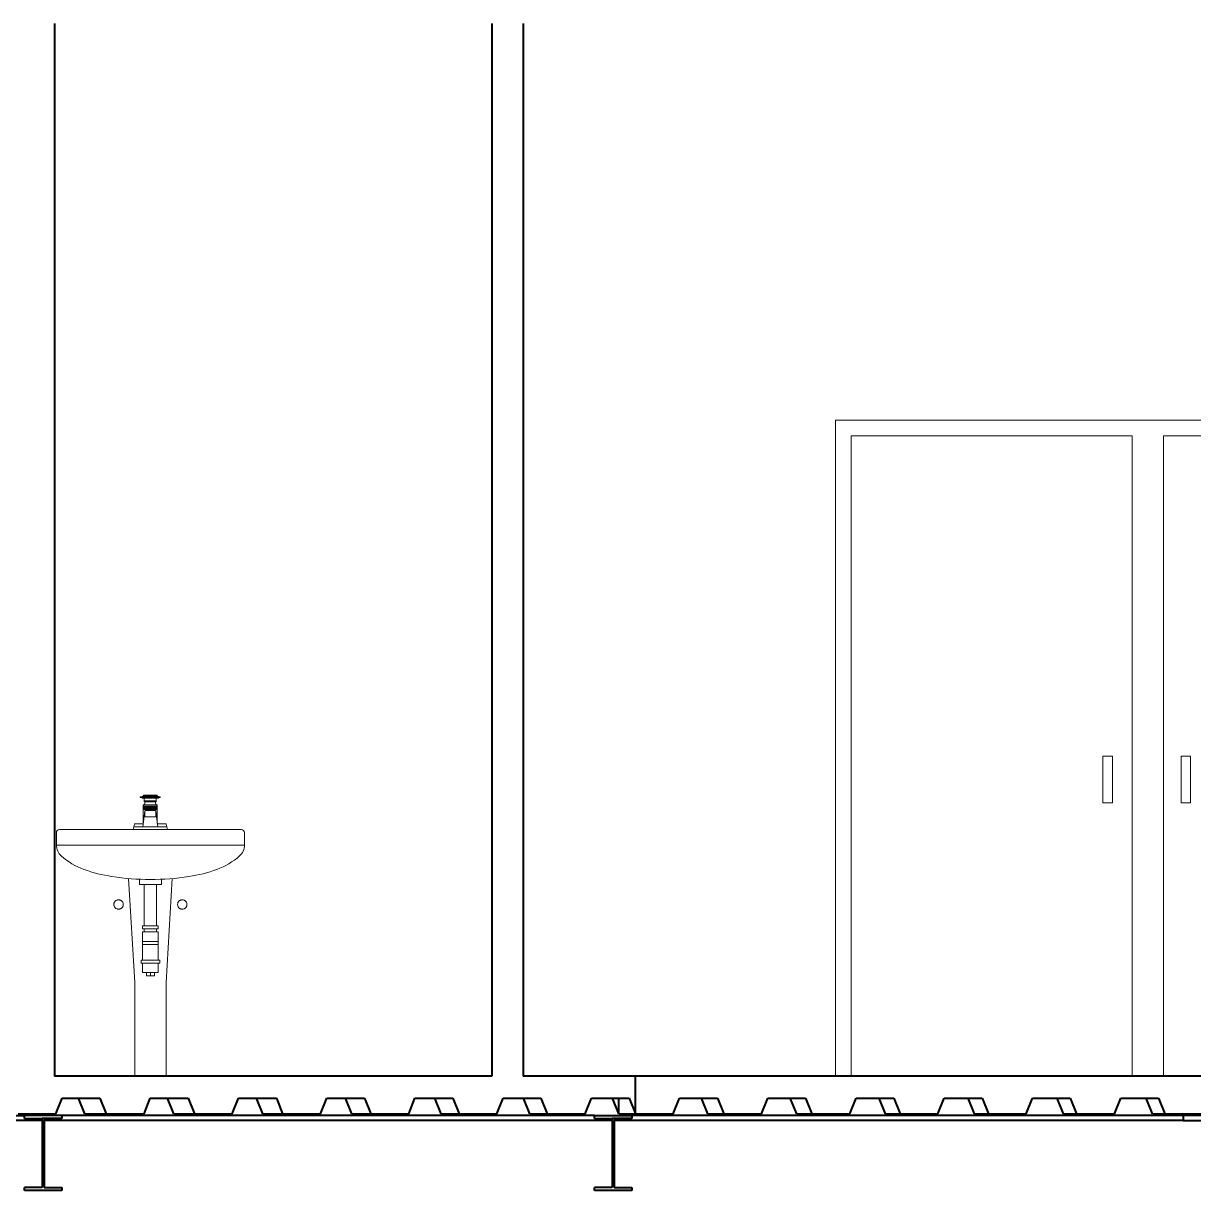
# Model space of a CAD drawing. Header units: metres. Extents: x 78 to 178, y -74 to 157.
# Drawn here: x 121.358 to 125.104, y -55.617 to -51.881 of the extents above; entities that cross this region are included whole.
import ezdxf

# ---------------------------------------------------------------- set-up
doc = ezdxf.new("R2010")
doc.units = ezdxf.units.M
doc.linetypes.add('HIDDEN', pattern=[0.375, 0.25, -0.125])
for name, color, linetype, lineweight in [('01_Fina', 252, 'Continuous', 15), ('Cortes', 7, 'Continuous', 40), ('mobiliario', 252, 'Continuous', 9)]:
    doc.layers.add(name, color=color, linetype=linetype, lineweight=lineweight)

# ---------------------------------------------------------------- blocks, each defined once
blk = doc.blocks.new('A$C3F662A2C')
at = {"layer": 'mobiliario'}
for p, q in [((0.2806, 0.9), (0.3206, 0.9)), ((0.2686, 0.8925), (0.2686, 0.893)), ((0.2686, 0.8925), (0.3326, 0.8925)), ((0.2706, 0.895), (0.2773, 0.8971)), ((0.2706, 0.895), (0.3306, 0.895)), ((0.2736, 0.892), (0.2736, 0.8925)), ((0.2756, 0.89), (0.3256, 0.89)), ((0.278, 0.8975), (0.3231, 0.8975)), ((0.3231, 0.8685), (0.2781, 0.8685)), ((0.2781, 0.868), (0.2781, 0.8685)), ((0.3231, 0.868), (0.2781, 0.868)), ((0.2781, 0.868), (0.2781, 0.8093)), ((0.3231, 0.8631), (0.2781, 0.8631)), ((0.2815, 0.8782), (0.2815, 0.89)), ((0.3196, 0.882), (0.2815, 0.882)), ((0.3196, 0.8801), (0.2815, 0.8801)), ((0.3196, 0.8782), (0.2815, 0.8782)), ((0.284, 0.8762), (0.284, 0.8782)), ((0.3171, 0.8765), (0.3171, 0.8782)), ((0.3196, 0.8782), (0.3196, 0.89)), ((0.3231, 0.8631), (0.3231, 0.8685)), ((0.3231, 0.868), (0.3231, 0.8093)), ((0.3238, 0.8971), (0.3306, 0.895)), ((0.3276, 0.892), (0.3276, 0.8925)), ((0.3326, 0.8925), (0.3326, 0.893)), ((0.2831, 0.8483), (0.2766, 0.7983)), ((0.3231, 0.8612), (0.2781, 0.8612)), ((0.3231, 0.8574), (0.2781, 0.8574)), ((0.3231, 0.8554), (0.2781, 0.8554)), ((0.3231, 0.8535), (0.2781, 0.8535)), ((0.2791, 0.8612), (0.2791, 0.8574)), ((0.2801, 0.8612), (0.2801, 0.8574)), ((0.2811, 0.8612), (0.2811, 0.8574)), ((0.2821, 0.8612), (0.2821, 0.8574)), ((0.2831, 0.8612), (0.2831, 0.8574)), ((0.2831, 0.8483), (0.2831, 0.8323)), ((0.2841, 0.8612), (0.2841, 0.8574)), ((0.2851, 0.8612), (0.2851, 0.8574)), ((0.2851, 0.8503), (0.3161, 0.8503)), ((0.2851, 0.8303), (0.3161, 0.8303)), ((0.2861, 0.8612), (0.2861, 0.8574)), ((0.2871, 0.8612), (0.2871, 0.8574)), ((0.2881, 0.8612), (0.2881, 0.8574)), ((0.2891, 0.8612), (0.2891, 0.8574)), ((0.2901, 0.8612), (0.2901, 0.8574)), ((0.2911, 0.8612), (0.2911, 0.8574)), ((0.2921, 0.8612), (0.2921, 0.8574)), ((0.2931, 0.8612), (0.2931, 0.8574)), ((0.2941, 0.8612), (0.2941, 0.8574)), ((0.2951, 0.8612), (0.2951, 0.8574)), ((0.2961, 0.8612), (0.2961, 0.8574)), ((0.2971, 0.8612), (0.2971, 0.8574)), ((0.2981, 0.8612), (0.2981, 0.8574)), ((0.2991, 0.8612), (0.2991, 0.8574)), ((0.3001, 0.8612), (0.3001, 0.8574)), ((0.3011, 0.8612), (0.3011, 0.8574)), ((0.3011, 0.8612), (0.3011, 0.8574)), ((0.3011, 0.8612), (0.3011, 0.8574)), ((0.3011, 0.8612), (0.3011, 0.8574)), ((0.3011, 0.8612), (0.3011, 0.8574)), ((0.3011, 0.8612), (0.3011, 0.8574)), ((0.3011, 0.8612), (0.3011, 0.8574)), ((0.3011, 0.8612), (0.3011, 0.8574)), ((0.3011, 0.8612), (0.3011, 0.8574)), ((0.3011, 0.8612), (0.3011, 0.8574)), ((0.3011, 0.8612), (0.3011, 0.8574)), ((0.3011, 0.8612), (0.3011, 0.8574)), ((0.3011, 0.8612), (0.3011, 0.8574)), ((0.3011, 0.8612), (0.3011, 0.8574)), ((0.3011, 0.8612), (0.3011, 0.8574)), ((0.3011, 0.8612), (0.3011, 0.8574)), ((0.3011, 0.8612), (0.3011, 0.8574)), ((0.3011, 0.8612), (0.3011, 0.8574)), ((0.3011, 0.8612), (0.3011, 0.8574)), ((0.3011, 0.8612), (0.3011, 0.8574)), ((0.3011, 0.8612), (0.3011, 0.8574)), ((0.3011, 0.8612), (0.3011, 0.8574)), ((0.3011, 0.8612), (0.3011, 0.8574)), ((0.3011, 0.8612), (0.3011, 0.8574)), ((0.3011, 0.8612), (0.3011, 0.8574)), ((0.3021, 0.8612), (0.3021, 0.8574)), ((0.3031, 0.8612), (0.3031, 0.8574)), ((0.3041, 0.8612), (0.3041, 0.8574)), ((0.3051, 0.8612), (0.3051, 0.8574)), ((0.3061, 0.8612), (0.3061, 0.8574)), ((0.3071, 0.8612), (0.3071, 0.8574)), ((0.3081, 0.8612), (0.3081, 0.8574)), ((0.3091, 0.8612), (0.3091, 0.8574)), ((0.3101, 0.8612), (0.3101, 0.8574)), ((0.3111, 0.8612), (0.3111, 0.8574)), ((0.3121, 0.8612), (0.3121, 0.8574)), ((0.3131, 0.8612), (0.3131, 0.8574)), ((0.3141, 0.8612), (0.3141, 0.8574)), ((0.3151, 0.8612), (0.3151, 0.8574)), ((0.3161, 0.8612), (0.3161, 0.8574)), ((0.3171, 0.8612), (0.3171, 0.8574)), ((0.3181, 0.8612), (0.3181, 0.8574)), ((0.3181, 0.8483), (0.3181, 0.8323)), ((0.3181, 0.848), (0.3245, 0.7983)), ((0.3191, 0.8612), (0.3191, 0.8574)), ((0.3201, 0.8612), (0.3201, 0.8574)), ((0.3211, 0.8612), (0.3211, 0.8574)), ((0.3221, 0.8612), (0.3221, 0.8574)), ((0.01, 0.79), (0.592, 0.79)), ((0.2456, 0.79), (0.2502, 0.8068)), ((0.3533, 0.7983), (0.2478, 0.7983)), ((0.2779, 0.8083), (0.2521, 0.8083)), ((0.349, 0.8083), (0.3232, 0.8083)), ((0.351, 0.8068), (0.3556, 0.79)), ((0, 0.74), (0, 0.78)), ((0.602, 0.78), (0.602, 0.74)), ((0, 0.74), (0.602, 0.74)), ((0.231, 0.633), (0.251, 0.3)), ((0.371, 0.633), (0.351, 0.3)), ((0.251, 0), (0.251, 0.3)), ((0.351, 0), (0.351, 0.3)), ((0.251, 0), (0.351, 0))]:
    blk.add_line(p, q, dxfattribs=at)
at = {"layer": 'mobiliario', "linetype": 'HIDDEN'}
for p, q in [((0.266, 0.6139), (0.266, 0.6307)), ((0.266, 0.6139), (0.336, 0.6139)), ((0.281, 0.482), (0.281, 0.6139)), ((0.321, 0.482), (0.321, 0.6139)), ((0.336, 0.6139), (0.336, 0.6307)), ((0.276, 0.472), (0.276, 0.482)), ((0.301, 0.482), (0.276, 0.482)), ((0.301, 0.472), (0.276, 0.472)), ((0.276, 0.372), (0.276, 0.462)), ((0.301, 0.462), (0.276, 0.462)), ((0.281, 0.472), (0.281, 0.462)), ((0.301, 0.482), (0.326, 0.482)), ((0.301, 0.472), (0.326, 0.472)), ((0.301, 0.462), (0.326, 0.462)), ((0.321, 0.472), (0.321, 0.462)), ((0.326, 0.472), (0.326, 0.482)), ((0.326, 0.372), (0.326, 0.462)), ((0.326, 0.432), (0.276, 0.432)), ((0.301, 0.4221), (0.276, 0.4221)), ((0.301, 0.4221), (0.326, 0.4221)), ((0.271, 0.362), (0.271, 0.372)), ((0.331, 0.372), (0.271, 0.372)), ((0.301, 0.362), (0.271, 0.362)), ((0.276, 0.332), (0.276, 0.362)), ((0.301, 0.362), (0.331, 0.362)), ((0.326, 0.332), (0.326, 0.362)), ((0.331, 0.362), (0.331, 0.372)), ((0.301, 0.332), (0.276, 0.332)), ((0.288, 0.322), (0.288, 0.332)), ((0.314, 0.322), (0.288, 0.322)), ((0.301, 0.332), (0.326, 0.332)), ((0.301, 0.322), (0.301, 0.332)), ((0.314, 0.322), (0.314, 0.332))]:
    blk.add_line(p, q, dxfattribs=at)
at = {"layer": 'mobiliario'}
blk.add_lwpolyline([(0, 0.74, 0.215198), (0.0156, 0.7054, 0.093411), (0.0882, 0.6622, 0.050076), (0.178, 0.6393, 0.037576), (0.301, 0.63, 0.037576), (0.424, 0.6393, 0.050076), (0.5138, 0.6622, 0.093411), (0.5864, 0.7054, 0.215198), (0.602, 0.74, 0.215198)], format="xyb", dxfattribs=at)
at = {"layer": 'mobiliario', "linetype": 'HIDDEN'}
for centre in [(0.199, 0.55), (0.403, 0.55)]:
    blk.add_circle(centre, 0.015, dxfattribs=at)
at = {"layer": 'mobiliario'}
for centre, radius, start, end in [((0.2806, 0.898), 0.002, 90, 165.3602), ((0.3206, 0.898), 0.002, 14.6398, 90), ((0.2706, 0.893), 0.002, 90, 180), ((0.2756, 0.892), 0.002, 180, 270), ((0.2767, 0.899), 0.002, 287.354, 345.3602), ((0.276, 0.8762), 0.008, 285, 1.6576), ((0.3251, 0.8762), 0.008, 178.3424, 255), ((0.3244, 0.899), 0.002, 194.6398, 252.646), ((0.3256, 0.892), 0.002, 270, 0), ((0.3306, 0.893), 0.002, 0, 90), ((0.2851, 0.8483), 0.002, 90, 172.6319), ((0.2851, 0.8323), 0.002, 180, 270), ((0.3161, 0.8483), 0.002, 0, 90), ((0.3161, 0.8323), 0.002, 270, 0), ((0.01, 0.78), 0.01, 90, 180), ((0.2521, 0.8063), 0.002, 90, 164.7115), ((0.349, 0.8063), 0.002, 15.2885, 90), ((0.592, 0.78), 0.01, 0, 90)]:
    blk.add_arc(centre, radius, start, end, dxfattribs=at)

msp = doc.modelspace()

# ---------------------------------------------------------------- linework, layer by layer
at = {"layer": '01_Fina'}
for p, q in [((123.95784, -55.25079), (123.95784, -53.15079)), ((123.95784, -53.15079), (125.95784, -53.15079)), ((124.00784, -55.25079), (124.00784, -53.20079)), ((124.00784, -53.20079), (124.90784, -53.20079)), ((124.90784, -55.25079), (124.90784, -53.20079)), ((125.00784, -55.25079), (125.00784, -53.20079)), ((125.00784, -53.20079), (125.90784, -53.20079))]:
    msp.add_line(p, q, dxfattribs=at)
for points in [[(124.81389, -54.22579), (124.84444, -54.22579), (124.84444, -54.37582), (124.81389, -54.37582)], [(125.06394, -54.22579), (125.09448, -54.22579), (125.09448, -54.37582), (125.06394, -54.37582)]]:
    msp.add_lwpolyline(points, close=True, dxfattribs=at)
at = {"layer": 'Cortes'}
for p, q in [((121.45784, -51.88079), (121.45784, -55.25079)), ((122.85784, -51.88079), (122.85784, -55.25079)), ((122.95784, -51.88079), (122.95784, -55.25079)), ((122.85784, -55.25079), (121.45734, -55.25079)), ((123.31752, -55.25079), (122.95784, -55.25079)), ((123.31752, -55.37079), (123.31752, -55.25079)), ((124.48673, -55.25079), (123.31752, -55.25079)), ((125.62896, -55.25079), (124.48673, -55.25079)), ((121.46166, -55.37079), (121.48183, -55.32079)), ((121.48183, -55.32079), (121.53429, -55.32079)), ((121.55464, -55.37079), (121.53429, -55.32079)), ((121.53429, -55.32079), (121.60286, -55.32079)), ((121.60286, -55.32079), (121.62304, -55.37079)), ((121.74407, -55.37079), (121.76424, -55.32079)), ((121.76424, -55.32079), (121.81915, -55.32079)), ((121.83949, -55.37079), (121.81915, -55.32079)), ((121.81915, -55.32079), (121.88528, -55.32079)), ((121.88528, -55.32079), (121.90545, -55.37079)), ((122.02648, -55.37079), (122.04666, -55.32079)), ((122.04666, -55.32079), (122.104, -55.32079)), ((122.12435, -55.37079), (122.104, -55.32079)), ((122.104, -55.32079), (122.16769, -55.32079)), ((122.16769, -55.32079), (122.18786, -55.37079)), ((122.3089, -55.37079), (122.32907, -55.32079)), ((122.32907, -55.32079), (122.38886, -55.32079)), ((122.40921, -55.37079), (122.38886, -55.32079)), ((122.38886, -55.32079), (122.4501, -55.32079)), ((122.4501, -55.32079), (122.47028, -55.37079)), ((122.59131, -55.37079), (122.61148, -55.32079)), ((122.61148, -55.32079), (122.67372, -55.32079)), ((122.67372, -55.32079), (122.69406, -55.37079)), ((122.67372, -55.32079), (122.73252, -55.32079)), ((122.73252, -55.32079), (122.75269, -55.37079)), ((122.87373, -55.37079), (122.8939, -55.32079)), ((122.8939, -55.32079), (122.95857, -55.32079)), ((122.97892, -55.37079), (122.95857, -55.32079)), ((122.95857, -55.32079), (123.01493, -55.32079)), ((123.01493, -55.32079), (123.0351, -55.37079)), ((123.15614, -55.37079), (123.17631, -55.32079)), ((123.17631, -55.32079), (123.24343, -55.32079)), ((123.26378, -55.37079), (123.24343, -55.32079)), ((123.24343, -55.32079), (123.26378, -55.32079)), ((123.26378, -55.37079), (123.26378, -55.32079)), ((123.26378, -55.32079), (123.29735, -55.32079)), ((123.29735, -55.32079), (123.31752, -55.37079)), ((123.43855, -55.37079), (123.45873, -55.32079)), ((123.45873, -55.32079), (123.52829, -55.32079)), ((123.54863, -55.37079), (123.52829, -55.32079)), ((123.52829, -55.32079), (123.57976, -55.32079)), ((123.57976, -55.32079), (123.59993, -55.37079)), ((123.72097, -55.37079), (123.74114, -55.32079)), ((123.74114, -55.32079), (123.81314, -55.32079)), ((123.83349, -55.37079), (123.81314, -55.32079)), ((123.81314, -55.32079), (123.86217, -55.32079)), ((123.86217, -55.32079), (123.88235, -55.37079)), ((124.00338, -55.37079), (124.02355, -55.32079)), ((124.02355, -55.32079), (124.098, -55.32079)), ((124.11835, -55.37079), (124.098, -55.32079)), ((124.098, -55.32079), (124.14459, -55.32079)), ((124.14459, -55.32079), (124.16476, -55.37079)), ((124.28579, -55.37079), (124.30597, -55.32079)), ((124.30597, -55.32079), (124.38286, -55.32079)), ((124.4032, -55.37079), (124.38286, -55.32079)), ((124.38286, -55.32079), (124.427, -55.32079)), ((124.427, -55.32079), (124.44717, -55.37079)), ((124.56821, -55.37079), (124.58838, -55.32079)), ((124.58838, -55.32079), (124.66771, -55.32079)), ((124.68806, -55.37079), (124.66771, -55.32079)), ((124.66771, -55.32079), (124.70941, -55.32079)), ((124.70941, -55.32079), (124.72959, -55.37079)), ((124.85062, -55.37079), (124.87079, -55.32079)), ((124.87079, -55.32079), (124.95257, -55.32079)), ((124.97292, -55.37079), (124.95257, -55.32079)), ((124.95257, -55.32079), (124.99183, -55.32079)), ((124.99183, -55.32079), (125.012, -55.37079)), ((121.41795, -55.39251), (119.59915, -55.39251)), ((120.21097, -55.37651), (121.36105, -55.37651)), ((121.34062, -55.37079), (121.46166, -55.37079)), ((121.36105, -55.38631), (121.36105, -55.37651)), ((121.48105, -55.37651), (121.36105, -55.37651)), ((121.36105, -55.38631), (121.41795, -55.38631)), ((121.42415, -55.38631), (121.41795, -55.38631)), ((121.41795, -55.39251), (121.41795, -55.38631)), ((121.41795, -55.39251), (121.41795, -55.60671)), ((121.48105, -55.38631), (121.42415, -55.38631)), ((121.42415, -55.38631), (121.42415, -55.39251)), ((123.24295, -55.39251), (121.42415, -55.39251)), ((121.42415, -55.39251), (121.42415, -55.60671)), ((121.48105, -55.37651), (121.48105, -55.38631)), ((123.18605, -55.37651), (121.48105, -55.37651)), ((121.55464, -55.37079), (121.62304, -55.37079)), ((121.62304, -55.37079), (121.74407, -55.37079)), ((121.83949, -55.37079), (121.90545, -55.37079)), ((121.90545, -55.37079), (122.02648, -55.37079)), ((122.12435, -55.37079), (122.18786, -55.37079)), ((122.18786, -55.37079), (122.3089, -55.37079)), ((122.40921, -55.37079), (122.47028, -55.37079)), ((122.47028, -55.37079), (122.59131, -55.37079)), ((122.69406, -55.37079), (122.75269, -55.37079)), ((122.75269, -55.37079), (122.87373, -55.37079)), ((122.97892, -55.37079), (123.0351, -55.37079)), ((123.0351, -55.37079), (123.15614, -55.37079)), ((123.18605, -55.38631), (123.18605, -55.37651)), ((123.18605, -55.37651), (123.30605, -55.37651)), ((123.18605, -55.38631), (123.24295, -55.38631)), ((123.24915, -55.38631), (123.24295, -55.38631)), ((123.24295, -55.39251), (123.24295, -55.38631)), ((123.24295, -55.39251), (123.24295, -55.60671)), ((123.30605, -55.38631), (123.24915, -55.38631)), ((123.24915, -55.38631), (123.24915, -55.39251)), ((123.24915, -55.39251), (123.24915, -55.60671)), ((125.07105, -55.39251), (123.24915, -55.39251)), ((123.26378, -55.37079), (123.31752, -55.37079)), ((123.30605, -55.37651), (123.30605, -55.38631)), ((125.07105, -55.37651), (123.30605, -55.37651)), ((123.31752, -55.37079), (123.43855, -55.37079)), ((123.54863, -55.37079), (123.59993, -55.37079)), ((123.59993, -55.37079), (123.72097, -55.37079)), ((123.83349, -55.37079), (123.88235, -55.37079)), ((123.88235, -55.37079), (124.00338, -55.37079)), ((124.11835, -55.37079), (124.16476, -55.37079)), ((124.16476, -55.37079), (124.28579, -55.37079)), ((124.4032, -55.37079), (124.44717, -55.37079)), ((124.44717, -55.37079), (124.56821, -55.37079)), ((124.68806, -55.37079), (124.72959, -55.37079)), ((124.72959, -55.37079), (124.85062, -55.37079)), ((124.97292, -55.37079), (125.012, -55.37079)), ((125.012, -55.37079), (125.13304, -55.37079)), ((125.07105, -55.37651), (125.07105, -55.39251)), ((125.27105, -55.37651), (125.07105, -55.37651)), ((125.07105, -55.39251), (125.16605, -55.39251)), ((121.41795, -55.60671), (121.36105, -55.60671)), ((121.36105, -55.61651), (121.36105, -55.60671)), ((121.48105, -55.61651), (121.36105, -55.61651)), ((121.42415, -55.60671), (121.48105, -55.60671)), ((121.48105, -55.60671), (121.48105, -55.61651)), ((123.24295, -55.60671), (123.18605, -55.60671)), ((123.18605, -55.61651), (123.18605, -55.60671)), ((123.30605, -55.61651), (123.18605, -55.61651)), ((123.24915, -55.60671), (123.30605, -55.60671)), ((123.30605, -55.60671), (123.30605, -55.61651))]:
    msp.add_line(p, q, dxfattribs=at)

# ---------------------------------------------------------------- block references
msp.add_blockref('A$C3F662A2C', (121.46352, -55.25079))

doc.saveas('drawing.dxf')
